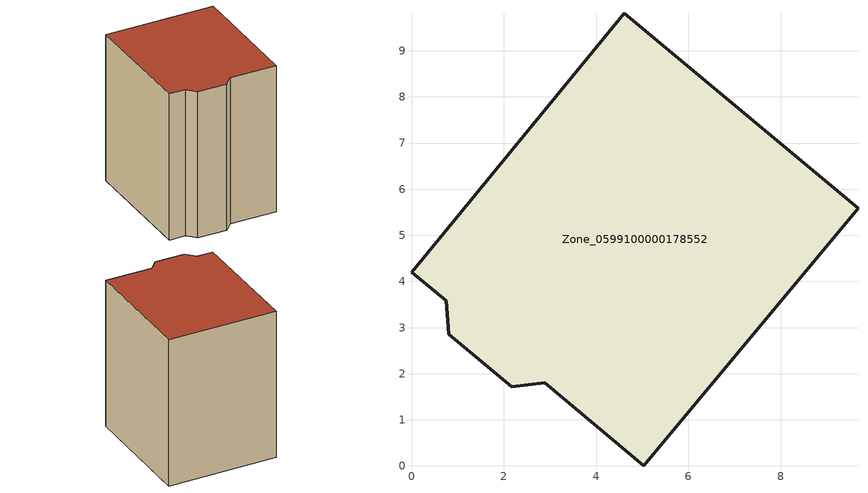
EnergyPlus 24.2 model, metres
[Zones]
Zone_0599100000178552
 floor ground (C_G): 4.61,9.82 9.68,5.59 5.03,0 2.89,1.8 2.17,1.72 0.81,2.86 0.75,3.58 0,4.2 z0
 wall outside (C_F): 0.81,2.86 2.17,1.72 2.89,1.8 5.03,0 9.68,5.59 4.61,9.82 0,4.2 0.75,3.58 0.81,2.86 z0:9.18
 roof outside (C_R): 4.61,9.82 0,4.2 0.75,3.58 0.81,2.86 2.17,1.72 2.89,1.8 5.03,0 9.68,5.59 z9.18
[BUILDING]
Pand.0599100000178552: North Axis=0; Terrain=City; Loads Convergence Tolerance Value=0.04; Temperature Convergence Tolerance Value=0.4; Solar Distribution=FullExterior; Maximum Number of Warmup Days=25; Minimum Number of Warmup Days=1
[Site:Location]
Rotterdam.The.Hague.AP_ZH_NLD Design_Conditions: Latitude=51.96; Longitude=4.45; Time Zone=1; Elevation=-4.5
[SITE:GROUNDTEMPERATURE:BUILDINGSURFACE]
18, 18, 18, 18, 18, 18, 18, 18, 18, 18, 18, 18
[MATERIAL] Thermal Absorptance=0.9; Solar Absorptance=0.7; Visible Absorptance=0.7
Name | Roughness | Thickness | Conductivity | Density | Specific Heat
G.TI.1946 | MediumSmooth | 0.15 | 1 | 540 | 1210
F.TI.1946 | Rough | 0.3 | 0.857143 | 1920 | 840
R.TI.1946 | MediumRough | 0.2 | 0.1 | 1500 | 1000
[CONSTRUCTION]
C_G: G.TI.1946
C_F: F.TI.1946
C_R: R.TI.1946
[ZONE]
Zone_0599100000178552: Type=1; Multiplier=1; Ceiling Height=Autocalculate; Volume=Autocalculate; Floor Area=autocalculate; Part of Total Floor Area=Yes
[ZONEINFILTRATION:DESIGNFLOWRATE]
Infil_Zone_0599100000178552: Zone or ZoneList or Space or SpaceList=Zone_0599100000178552; Schedule=AlwaysOn; Design Flow Rate Calculation Method=Flow/Area; Flow Rate per Floor Area=0.003; Constant Term Coefficient=1; Temperature Term Coefficient=0; Velocity Term Coefficient=0; Velocity Squared Term Coefficient=0
[HVACTEMPLATE:ZONE:IDEALLOADSAIRSYSTEM]
Zone_0599100000178552: Maximum Heating Supply Air Temperature=50; Minimum Cooling Supply Air Temperature=13; Maximum Heating Supply Air Humidity Ratio=0.0156; Minimum Cooling Supply Air Humidity Ratio=0.0077; Heating Limit=NoLimit; Cooling Limit=NoLimit; Dehumidification Control Type=ConstantSensibleHeatRatio; Cooling Sensible Heat Ratio=0.7; Dehumidification Setpoint=60; Humidification Control Type=None; Humidification Setpoint=30; Outdoor Air Method=None; Outdoor Air Flow Rate per Person=0.00944; Outdoor Air Flow Rate per Zone Floor Area=0; Outdoor Air Flow Rate per Zone=0; Demand Controlled Ventilation Type=None; Outdoor Air Economizer Type=NoEconomizer; Heat Recovery Type=None; Sensible Heat Recovery Effectiveness=0.7; Latent Heat Recovery Effectiveness=0.65
[ZONECONTROL:THERMOSTAT]
ThermostatControl_Zone_0599100000178552: Zone or ZoneList=Zone_0599100000178552; Control Type Schedule=DualSetpointControlType; Control 1=Thermostat_Zone_0599100000178552; Temperature Difference Between Cutout And Setpoint=0
[THERMOSTATSETPOINT:DUALSETPOINT]
Thermostat_Zone_0599100000178552: Heating Setpoint Temperature Schedule=HeatingSetpoint_Zone_0599100000178552; Cooling Setpoint Temperature Schedule=CoolingSetpoint_Zone_0599100000178552
[SCHEDULE:COMPACT]
HeatingSetpoint_Zone_0599100000178552: Through: 12/31, For: AllDays, Until: 24:00, 21
CoolingSetpoint_Zone_0599100000178552: Through: 12/31, For: AllDays, Until: 24:00, 24
DualSetpointControlType: Through: 12/31, For: AllDays, Until: 24:00, 4
AlwaysOn: Through: 12/31, For: AllDays, Until: 24:00, 1
